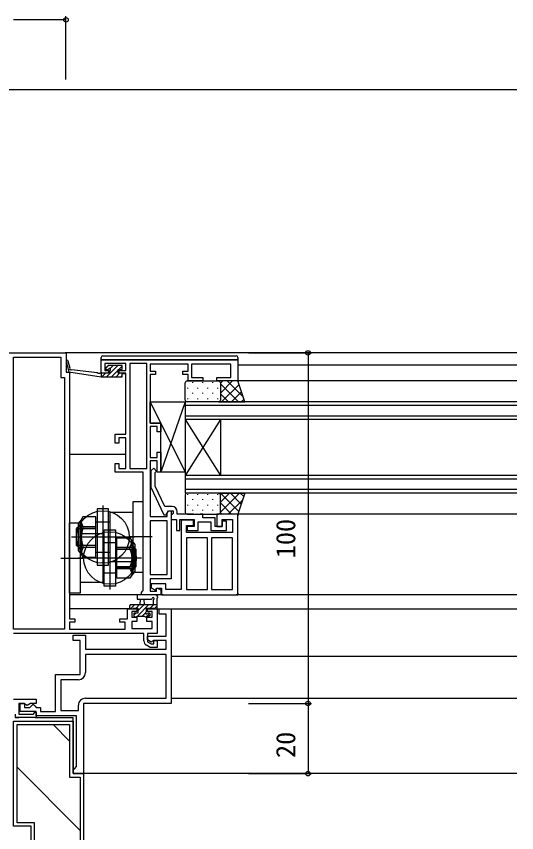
# Model space of a CAD drawing. Units: millimetres, scale not verified. Extents: x -437 to 438, y -344 to 341.
# Drawn here: x 38 to 180.7, y -225.6 to 7.2 of the extents above; entities that cross this region are included whole.
import ezdxf
from ezdxf.enums import TextEntityAlignment as Align

# ---------------------------------------------------------------- set-up
doc = ezdxf.new("R2010")
doc.units = ezdxf.units.MM
doc.header["$LTSCALE"] = 2
for name, color, linetype in [('0-2_YKK_11', 7, 'Continuous'), ('0-3_YKK_12', 2, 'Continuous'), ('0-4_YKK_13', 4, 'Continuous'), ('0-5_YKK_D', 6, 'Continuous'), ('0-7_YSS_K', 3, 'Continuous')]:
    doc.layers.add(name, color=color, linetype=linetype)
doc.styles.add('ＭＳ ゴシック', font='')
doc.styles.get('ＭＳ ゴシック').set_extended_font_data('MS Gothic')

msp = doc.modelspace()

# ---------------------------------------------------------------- linework, layer by layer
at = {"layer": '0-2_YKK_11'}
for points in [[(35.685, -90.002), (27.185, -90.002), (27.185, -88.802), (52.185, -88.802), (52.185, -94.302), (53.185, -94.302)], [(62.185, -90.802), (101.185, -90.802), (101.185, -96.802), (95.185, -96.802), (95.185, -95.802), (99.185, -95.802), (99.185, -92.002), (87.985, -92.002), (87.985, -95.802), (91.185, -95.802), (91.185, -96.802), (86.985, -96.802), (86.985, -95.002), (85.485, -95.002), (85.485, -94.002), (86.985, -94.002), (86.985, -92.002), (76.185, -92.002), (76.185, -94.002), (77.685, -94.002), (77.685, -95.002), (76.185, -95.002), (76.185, -108.802), (79.185, -108.802), (79.185, -111.302), (78.185, -111.302), (78.185, -109.802), (76.185, -109.802), (76.185, -118.602), (78.185, -118.602), (78.185, -117.102), (79.185, -117.102), (79.185, -122.802), (78.185, -122.802), (78.185, -119.602), (76.185, -119.602), (76.185, -135.502), (80.985, -135.502), (80.985, -134.495), (81.385, -133.802)], [(81.385, -133.802), (82.185, -133.802), (82.185, -153.202), (76.185, -153.202), (76.185, -156.802), (77.985, -156.802), (77.985, -156.029), (78.285, -155.856), (79.185, -156.375), (79.185, -157.802), (73.685, -157.802), (73.685, -157.102), (73.985, -156.802), (74.185, -156.602), (74.185, -122.802), (66.185, -122.802), (66.185, -120.302), (67.185, -120.302), (67.185, -121.802), (69.185, -121.802), (69.185, -113.002), (67.185, -113.002), (67.185, -114.502), (66.185, -114.502), (66.185, -112.002), (69.185, -112.002), (69.185, -94.602), (67.285, -94.602), (67.285, -93.802), (69.185, -93.802), (69.185, -91.802), (63.185, -91.802), (63.185, -93.802), (64.285, -93.802), (64.285, -94.602), (62.185, -94.602), (62.185, -90.802)], [(53.185, -94.302), (53.185, -164.602), (54.685, -164.602), (54.685, -165.602), (53.185, -165.602), (53.185, -167.602), (68.985, -167.602), (68.985, -165.602), (67.485, -165.602), (67.485, -164.602), (69.685, -164.602), (69.685, -161.802), (72.385, -161.802), (72.385, -162.602), (70.885, -162.602), (70.885, -164.202), (72.385, -164.202), (72.385, -165.402), (70.885, -165.402), (70.885, -167.402), (76.685, -167.402), (76.685, -165.402), (75.185, -165.402), (75.185, -164.202), (76.685, -164.202), (76.685, -162.602), (75.385, -162.602), (75.385, -161.802), (78.185, -161.802), (78.185, -168.802), (75.385, -168.802), (75.385, -171.186), (76.453, -171.802), (77.185, -171.802), (77.185, -170.802), (78.185, -170.802), (78.185, -172.802), (76.185, -172.802), (75.135, -172.196)], [(82.385, -132.602), (80.297, -132.602), (77.585, -126.786), (77.585, -122.951), (78.01, -122.527), (77.161, -121.678), (76.385, -122.454), (76.385, -127.052)], [(76.385, -127.052), (80.093, -135.002), (80.693, -135.002), (81.385, -133.802), (82.685, -133.802), (82.685, -134.602), (82.485, -134.802), (82.185, -135.102), (82.185, -136.302), (83.685, -136.302), (83.685, -139.502), (84.585, -139.502), (84.585, -136.302), (88.685, -136.302), (88.685, -138.302), (86.685, -138.302), (86.685, -139.502), (89.885, -139.502), (89.885, -137.002), (93.485, -137.002), (93.485, -139.502), (97.885, -139.502), (97.885, -136.802), (96.685, -136.802), (96.685, -138.302), (94.685, -138.302), (94.685, -135.802), (91.185, -135.802), (91.185, -134.802), (90.444, -134.802), (90.26, -134.922), (89.71, -134.922), (89.527, -134.802), (89.444, -134.802), (89.26, -134.922), (88.71, -134.922), (88.527, -134.802), (83.885, -134.802), (83.885, -134.102)], [(82.185, -161.802), (82.185, -188.802), (57.185, -188.802), (57.185, -208.802), (54.185, -208.802), (54.185, -207.802), (54.685, -207.302), (55.185, -206.802), (55.185, -192.302), (43.685, -192.302), (43.685, -191.102), (39.085, -191.102), (39.085, -188.802), (40.285, -188.802), (40.285, -189.902), (41.885, -189.902), (42.185, -189.602), (42.685, -189.102), (42.885, -189.102), (43.385, -189.602), (43.685, -189.902), (44.885, -189.902), (44.885, -191.102), (49.185, -191.102), (49.185, -180.502), (56.185, -180.502), (56.185, -170.802), (54.185, -170.802), (54.185, -169.302), (57.685, -169.302), (57.685, -173.302), (80.685, -173.302), (80.685, -170.802), (77.181, -170.802), (76.885, -171.052), (76.44, -171.262), (75.385, -170.653), (75.385, -169.602), (80.685, -169.602), (80.685, -163.302)], [(80.685, -163.302), (78.685, -163.302), (78.685, -161.802), (82.185, -161.802)], [(74.385, -170.897), (74.385, -168.802), (37.185, -168.802)], [(57.685, -187.302), (80.685, -187.302), (80.685, -174.802), (57.685, -174.802), (57.685, -180.002)], [(55.685, -182.002), (50.685, -182.002), (50.685, -190.802), (55.685, -190.802), (55.685, -189.302)], [(37.185, -187.602), (43.685, -187.602), (43.685, -188.802), (42.005, -188.802), (41.035, -189.362), (40.585, -189.102), (40.285, -188.802), (38.685, -188.802), (38.685, -191.802), (42.924, -191.802), (43.241, -191.253), (43.685, -191.372), (43.685, -192.802), (37.685, -192.802)]]:
    msp.add_lwpolyline(points, dxfattribs=at)
for points in [[(37.185, -167.602), (37.185, -90.002), (50.685, -90.002), (50.685, -95.802), (51.685, -95.802), (51.685, -167.602)], [(75.185, -121.802), (75.185, -91.802), (70.385, -91.802), (70.385, -121.802)], [(101.185, -157.802), (101.185, -134.802), (95.185, -134.802), (95.185, -138.302), (96.685, -138.302), (96.685, -136.302), (99.685, -136.302), (99.685, -140.002), (86.485, -140.002), (86.485, -138.002), (88.485, -138.002), (88.485, -136.502), (84.985, -136.502), (84.985, -156.302), (80.585, -156.302), (80.585, -154.702), (76.485, -154.702), (76.485, -155.849), (77.633, -156.512), (77.985, -155.902), (79.385, -155.902), (79.385, -157.802)], [(80.985, -152.002), (80.985, -136.702), (76.185, -136.702), (76.185, -152.002)], [(92.485, -156.302), (92.485, -141.502), (86.485, -141.502), (86.485, -156.302)], [(99.685, -156.302), (99.685, -141.502), (93.685, -141.502), (93.685, -156.302)]]:
    msp.add_lwpolyline(points, close=True, dxfattribs=at)
for centre, radius, start, end in [((82.385, -134.102), 1.5, 0.00001, 89.99999), ((75.885, -170.897), 1.5, 179.99999, 240.00001), ((55.685, -180.002), 2, 270, 0), ((57.685, -189.302), 2, 89.99998, 180.00002)]:
    msp.add_arc(centre, radius, start, end, dxfattribs=at)
at = {"layer": '0-3_YKK_12'}
for p, q in [((180.685, -88.802), (51.885, -88.802)), ((180.685, -92.302), (101.185, -92.302)), ((180.685, -96.802), (100.685, -96.802)), ((86.185, -102.802), (86.185, -128.802)), ((180.685, -102.802), (86.185, -102.802)), ((180.685, -103.802), (86.185, -103.802)), ((180.685, -106.802), (86.185, -106.802)), ((96.185, -107.802), (86.185, -123.802)), ((86.185, -107.802), (96.185, -123.802)), ((180.685, -107.802), (86.185, -107.802)), ((96.185, -107.802), (96.185, -123.802)), ((69.185, -117.802), (53.185, -117.802)), ((180.685, -123.802), (86.185, -123.802)), ((180.685, -124.802), (86.185, -124.802)), ((180.685, -127.802), (86.185, -127.802)), ((180.685, -128.802), (86.185, -128.802)), ((101.185, -134.802), (101.185, -135.302)), ((180.685, -134.802), (101.185, -134.802)), ((72.457, -157.802), (53.185, -157.802)), ((79.885, -157.802), (78.885, -157.802)), ((180.685, -157.802), (100.685, -157.802)), ((101.185, -157.302), (101.185, -157.802)), ((70.585, -161.802), (53.185, -161.802)), ((72.685, -161.802), (72.085, -161.802)), ((75.085, -161.802), (75.685, -161.802)), ((77.885, -161.802), (79.185, -161.802)), ((81.685, -161.802), (180.685, -161.802)), ((82.185, -175.302), (180.685, -175.302)), ((82.185, -187.302), (180.685, -187.302)), ((43.385, -192.802), (54.185, -192.802)), ((54.185, -207.802), (54.185, -192.802)), ((54.185, -208.302), (54.185, -208.802)), ((54.685, -208.802), (54.185, -208.802)), ((180.685, -208.802), (56.685, -208.802))]:
    msp.add_line(p, q, dxfattribs=at)
for points in [[(180.685, -13.802), (20.185, -13.802), (20.185, -28.802), (20.185, -101.806)], [(37.685, -191.802), (37.685, -192.802), (38.685, -192.802)]]:
    msp.add_lwpolyline(points, dxfattribs=at)
at = {"layer": '0-4_YKK_13'}
for p, q in [((62.185, -90.502), (62.185, -90.102)), ((62.185, -91.102), (62.185, -90.502)), ((62.685, -90.802), (62.485, -90.802)), ((62.685, -89.602), (100.685, -89.602)), ((101.185, -90.102), (101.185, -90.502)), ((101.185, -90.502), (101.185, -91.102)), ((64.247, -92.405), (63.488, -93.164)), ((66.944, -92.402), (63.744, -95.602)), ((65.597, -92.402), (64.712, -93.287)), ((68.144, -92.549), (67.191, -93.502)), ((62.185, -94.302), (62.185, -94.102)), ((62.185, -94.302), (62.185, -94.102)), ((63.397, -94.602), (62.397, -95.602)), ((66.985, -93.708), (65.091, -95.602)), ((67.438, -94.602), (66.438, -95.602)), ((68.185, -95.202), (67.785, -95.602)), ((69.168, -94.802), (68.168, -94.802)), ((69.168, -94.802), (68.168, -94.802)), ((86.185, -102.302), (86.185, -97.302)), ((86.685, -96.802), (95.685, -96.802)), ((88.26, -97.157), (88.26, -97.357)), ((91.09, -97.157), (91.09, -97.357)), ((93.92, -97.157), (93.92, -97.357)), ((101.185, -96.802), (95.685, -96.802)), ((96.185, -97.459), (96.842, -96.802)), ((96.185, -100.288), (99.671, -96.802)), ((96.185, -97.302), (96.185, -102.302)), ((96.185, -97.66), (101.328, -102.802)), ((96.499, -102.802), (101.514, -97.788)), ((98.156, -96.802), (102.7, -101.346)), ((100.984, -96.802), (101.286, -97.104)), ((86.845, -98.772), (86.845, -98.972)), ((89.675, -98.772), (89.675, -98.972)), ((92.505, -98.772), (92.505, -98.972)), ((95.335, -98.772), (95.335, -98.972)), ((99.328, -102.802), (102.221, -99.909)), ((86.845, -101.802), (86.845, -102.002)), ((88.26, -100.187), (88.26, -100.387)), ((89.675, -101.802), (89.675, -102.002)), ((91.09, -100.187), (91.09, -100.387)), ((92.505, -101.802), (92.505, -102.002)), ((93.92, -100.187), (93.92, -100.387)), ((95.335, -101.802), (95.335, -102.002)), ((96.185, -100.489), (98.499, -102.802)), ((102.156, -102.802), (102.928, -102.03)), ((86.185, -102.802), (79.185, -122.802)), ((95.685, -102.802), (86.685, -102.802)), ((86.185, -129.302), (86.185, -134.302)), ((95.685, -128.802), (86.685, -128.802)), ((86.845, -129.072), (86.845, -129.272)), ((89.675, -129.072), (89.675, -129.272)), ((92.505, -129.072), (92.505, -129.272)), ((95.335, -129.072), (95.335, -129.272)), ((95.904, -128.853), (95.955, -128.802)), ((96.185, -131.4), (98.783, -128.802)), ((96.185, -134.229), (101.612, -128.802)), ((96.185, -134.302), (96.185, -129.302)), ((96.215, -128.802), (101.443, -134.03)), ((99.043, -128.802), (102.15, -131.909)), ((101.872, -128.802), (102.857, -129.788)), ((62.685, -132.302), (62.685, -150.302)), ((86.845, -132.102), (86.845, -132.302)), ((88.26, -130.487), (88.26, -130.687)), ((89.675, -132.102), (89.675, -132.302)), ((91.09, -130.487), (91.09, -130.687)), ((92.505, -132.102), (92.505, -132.302)), ((93.92, -130.487), (93.92, -130.687)), ((95.335, -132.102), (95.335, -132.302)), ((96.185, -131.601), (99.386, -134.802)), ((98.44, -134.802), (102.558, -130.684)), ((71.185, -134.302), (64.685, -134.302)), ((86.685, -134.802), (95.685, -134.802)), ((88.26, -133.517), (88.26, -133.717)), ((91.09, -133.517), (91.09, -133.717)), ((93.92, -133.517), (93.92, -133.717)), ((101.185, -134.802), (95.685, -134.802)), ((96.172, -134.416), (96.558, -134.802)), ((60.685, -136.952), (64.685, -136.952)), ((55.785, -138.302), (55.185, -138.902)), ((57.066, -138.415), (60.685, -138.415)), ((64.685, -138.302), (64.685, -156.302)), ((53.685, -141.302), (71.685, -141.302)), ((56.185, -140.302), (62.685, -140.302)), ((76.685, -141.302), (70.185, -141.302)), ((55.785, -144.302), (55.185, -143.702)), ((57.066, -144.189), (60.685, -144.189)), ((66.685, -142.952), (62.685, -142.952)), ((71.585, -144.302), (72.185, -144.902)), ((60.685, -145.652), (64.685, -145.652)), ((70.305, -144.415), (66.685, -144.415)), ((50.685, -147.302), (57.185, -147.302)), ((73.685, -147.302), (55.685, -147.302)), ((70.305, -150.189), (66.685, -150.189)), ((71.585, -150.302), (72.185, -149.702)), ((66.685, -151.652), (62.685, -151.652)), ((70.581, -161.802), (71.781, -160.602)), ((70.585, -160.602), (78.185, -160.602)), ((72.128, -161.602), (73.128, -160.602)), ((72.522, -163.902), (75.822, -160.602)), ((72.685, -162.392), (74.475, -160.602)), ((76.169, -161.602), (77.169, -160.602)), ((73.869, -163.902), (74.848, -162.923)), ((75.085, -161.602), (77.085, -161.602)), ((77.316, -161.802), (78.185, -160.933)), ((71.485, -163.592), (72.075, -163.002)), ((71.485, -163.802), (71.785, -164.102)), ((72.326, -164.098), (72.481, -163.943)), ((74.585, -163.902), (74.785, -164.102)), ((75.016, -164.102), (76.06, -163.058))]:
    msp.add_line(p, q, dxfattribs=at)
for points in [[(100.885, -90.802), (100.685, -90.802), (62.685, -90.802)], [(52.195, -91.278), (52.953, -94.154), (62.185, -95.602)], [(62.185, -94.602), (62.078, -94.59), (61.815, -94.695), (61.319, -94.639), (61.085, -94.478), (53.83, -93.662), (53.578, -93.754), (53.275, -93.493), (53.33, -93.23), (52.775, -91.125)], [(62.185, -95.602), (68.185, -95.602), (68.185, -94.602), (66.985, -94.602), (66.985, -93.502), (68.185, -93.502), (68.185, -92.402), (64.161, -92.402), (63.449, -93.114), (63.61, -93.502), (64.124, -93.502), (64.376, -93.366)], [(64.722, -93.712), (64.585, -93.963), (64.585, -94.602), (62.185, -94.602), (62.185, -95.602)], [(95.685, -102.802), (103.185, -102.802), (101.185, -96.802)], [(76.185, -102.802), (86.185, -102.802), (86.185, -122.802)], [(95.685, -128.802), (103.185, -128.802), (101.185, -134.802)], [(64.685, -134.302), (64.685, -148.302), (71.185, -148.302)], [(56.485, -136.424), (55.585, -137.419), (55.585, -145.186), (56.485, -146.181)], [(57.066, -138.415), (56.825, -137.947), (56.636, -137.462), (56.535, -136.949), (56.485, -136.419)], [(60.685, -143.702), (55.185, -143.702), (55.185, -138.902), (60.685, -138.902)], [(60.685, -144.302), (55.785, -144.302), (55.785, -138.302), (60.685, -138.302)], [(57.066, -138.415), (56.667, -139.859), (56.485, -141.302), (56.667, -142.746), (57.066, -144.189)], [(62.685, -140.302), (62.685, -154.302), (56.185, -154.302)], [(57.066, -144.189), (56.825, -144.657), (56.636, -145.142), (56.535, -145.656), (56.485, -146.186)], [(66.685, -150.302), (71.585, -150.302), (71.585, -144.302), (66.685, -144.302)], [(70.305, -144.415), (70.546, -143.947), (70.735, -143.462), (70.836, -142.949), (70.885, -142.419)], [(70.885, -142.424), (71.785, -143.419), (71.785, -151.186), (70.885, -152.181)], [(66.685, -149.702), (72.185, -149.702), (72.185, -144.902), (66.685, -144.902)], [(70.305, -144.415), (70.704, -145.859), (70.885, -147.302), (70.704, -148.746), (70.305, -150.189)], [(70.305, -150.189), (70.546, -150.657), (70.735, -151.142), (70.836, -151.656), (70.885, -152.186)], [(77.085, -161.602), (77.285, -161.802), (78.185, -161.802), (78.185, -158.822), (78.335, -158.562), (78.131, -158.007), (77.848, -157.907), (77.62, -157.802), (72.458, -157.802), (72.457, -159.002), (76.419, -159.005), (76.702, -158.804)], [(70.585, -160.602), (70.285, -160.902), (70.285, -161.802), (71.185, -161.802), (71.385, -161.602), (72.685, -161.602), (72.685, -163.002), (71.485, -163.002), (71.485, -163.802)], [(73.285, -160.602), (73.428, -159.002), (74.343, -159.002), (74.485, -160.602)], [(77.135, -159.162), (76.985, -159.422), (76.985, -160.602)], [(74.949, -162.793), (75.085, -162.541), (75.085, -161.602)], [(71.785, -164.102), (72.285, -164.102), (72.485, -163.902), (74.585, -163.902)], [(74.785, -164.102), (75.51, -164.102), (76.239, -163.373), (76.086, -163.002), (75.546, -163.002), (75.295, -163.139)]]:
    msp.add_lwpolyline(points, dxfattribs=at)
for points in [[(76.185, -102.802), (86.185, -122.802), (79.185, -122.802), (79.185, -108.802), (76.185, -108.802)], [(71.185, -131.302), (71.185, -151.302), (74.185, -151.302), (74.185, -131.302)], [(61.085, -133.302), (61.085, -149.302), (64.285, -149.302), (64.285, -133.302)], [(56.185, -137.302), (56.185, -157.302), (53.185, -157.302), (53.185, -137.302)], [(60.685, -147.076), (60.685, -135.529), (56.999, -135.529), (56.485, -136.419), (56.485, -146.186), (56.999, -147.076)], [(66.285, -139.302), (66.285, -155.302), (63.085, -155.302), (63.085, -139.302)], [(66.685, -153.076), (66.685, -141.529), (70.371, -141.529), (70.885, -142.419), (70.885, -152.186), (70.371, -153.076)]]:
    msp.add_lwpolyline(points, close=True, dxfattribs=at)
for centre in [(62.685, -141.302), (64.685, -147.302)]:
    msp.add_circle(centre, 7.5, dxfattribs=at)
for centre, radius, start, end in [((62.685, -90.102), 0.5, 90, 180), ((62.485, -90.502), 0.3, 180, 270), ((100.685, -90.102), 0.5, 0, 90), ((100.885, -90.502), 0.3, 270, 0), ((52.485, -91.202), 0.3, 14.76438, 194.76434), ((62.685, -94.302), 0.5, 180, 216.8699), ((62.685, -94.302), 0.5, 180, 216.8699), ((64.585, -93.502), 0.25, 303.05571, 146.94425), ((86.685, -97.302), 0.5, 90, 180), ((95.685, -97.302), 0.5, 0, 90), ((86.685, -102.302), 0.5, 180, 270), ((95.685, -102.302), 0.5, 270, 0), ((86.685, -129.302), 0.5, 90, 180), ((95.685, -129.302), 0.5, 0, 90), ((86.685, -134.302), 0.5, 180, 270), ((95.685, -134.302), 0.5, 270, 0), ((76.985, -158.902), 0.3, 300.00001, 160.81027), ((75.085, -163.002), 0.25, 123.05573, 326.94427)]:
    msp.add_arc(centre, radius, start, end, dxfattribs=at)
at = {"layer": '0-5_YKK_D'}
for p, q in [((52.152, -10.802), (52.152, 7.198)), ((52.152, 6.198), (37.152, 6.198)), ((104.185, -88.802), (122.185, -88.802)), ((121.185, -88.802), (121.185, -188.8)), ((104.185, -188.8), (122.185, -188.8)), ((104.185, -188.8), (122.185, -188.8)), ((121.185, -188.8), (121.185, -208.8)), ((104.185, -208.8), (122.185, -208.8))]:
    msp.add_line(p, q, dxfattribs=at)
for centre in [(52.152, 6.198), (121.185, -88.802), (121.185, -188.8), (121.185, -188.8), (121.185, -208.8)]:
    msp.add_circle(centre, 0.637, dxfattribs=at)
at = {"layer": '0-7_YSS_K'}
for p, q in [((48.458, -194.802), (53.185, -199.529)), ((38.185, -206.98), (56.185, -224.98))]:
    msp.add_line(p, q, dxfattribs=at)
for points in [[(37.185, -193.802), (54.185, -193.802), (54.185, -208.802), (57.185, -208.802), (57.185, -248.802), (37.185, -248.802), (37.185, -238.802), (42.185, -238.802), (42.185, -223.802), (37.185, -223.802)], [(38.185, -194.802), (53.185, -194.802), (53.185, -209.802), (56.185, -209.802), (56.185, -247.802), (38.185, -247.802), (38.185, -239.802), (43.185, -239.802), (43.185, -222.802), (38.185, -222.802)]]:
    msp.add_lwpolyline(points, close=True, dxfattribs=at)

# ---------------------------------------------------------------- texts
at = {"layer": '0-5_YKK_D', "style": 'ＭＳ ゴシック'}
for s, p in [('100', (119.185, -147.366)), ('20', (119.185, -204.34))]:
    msp.add_text(s, height=5.499, rotation=90, dxfattribs=at).set_placement(p, align=Align.BOTTOM_LEFT)

doc.saveas('drawing.dxf')
